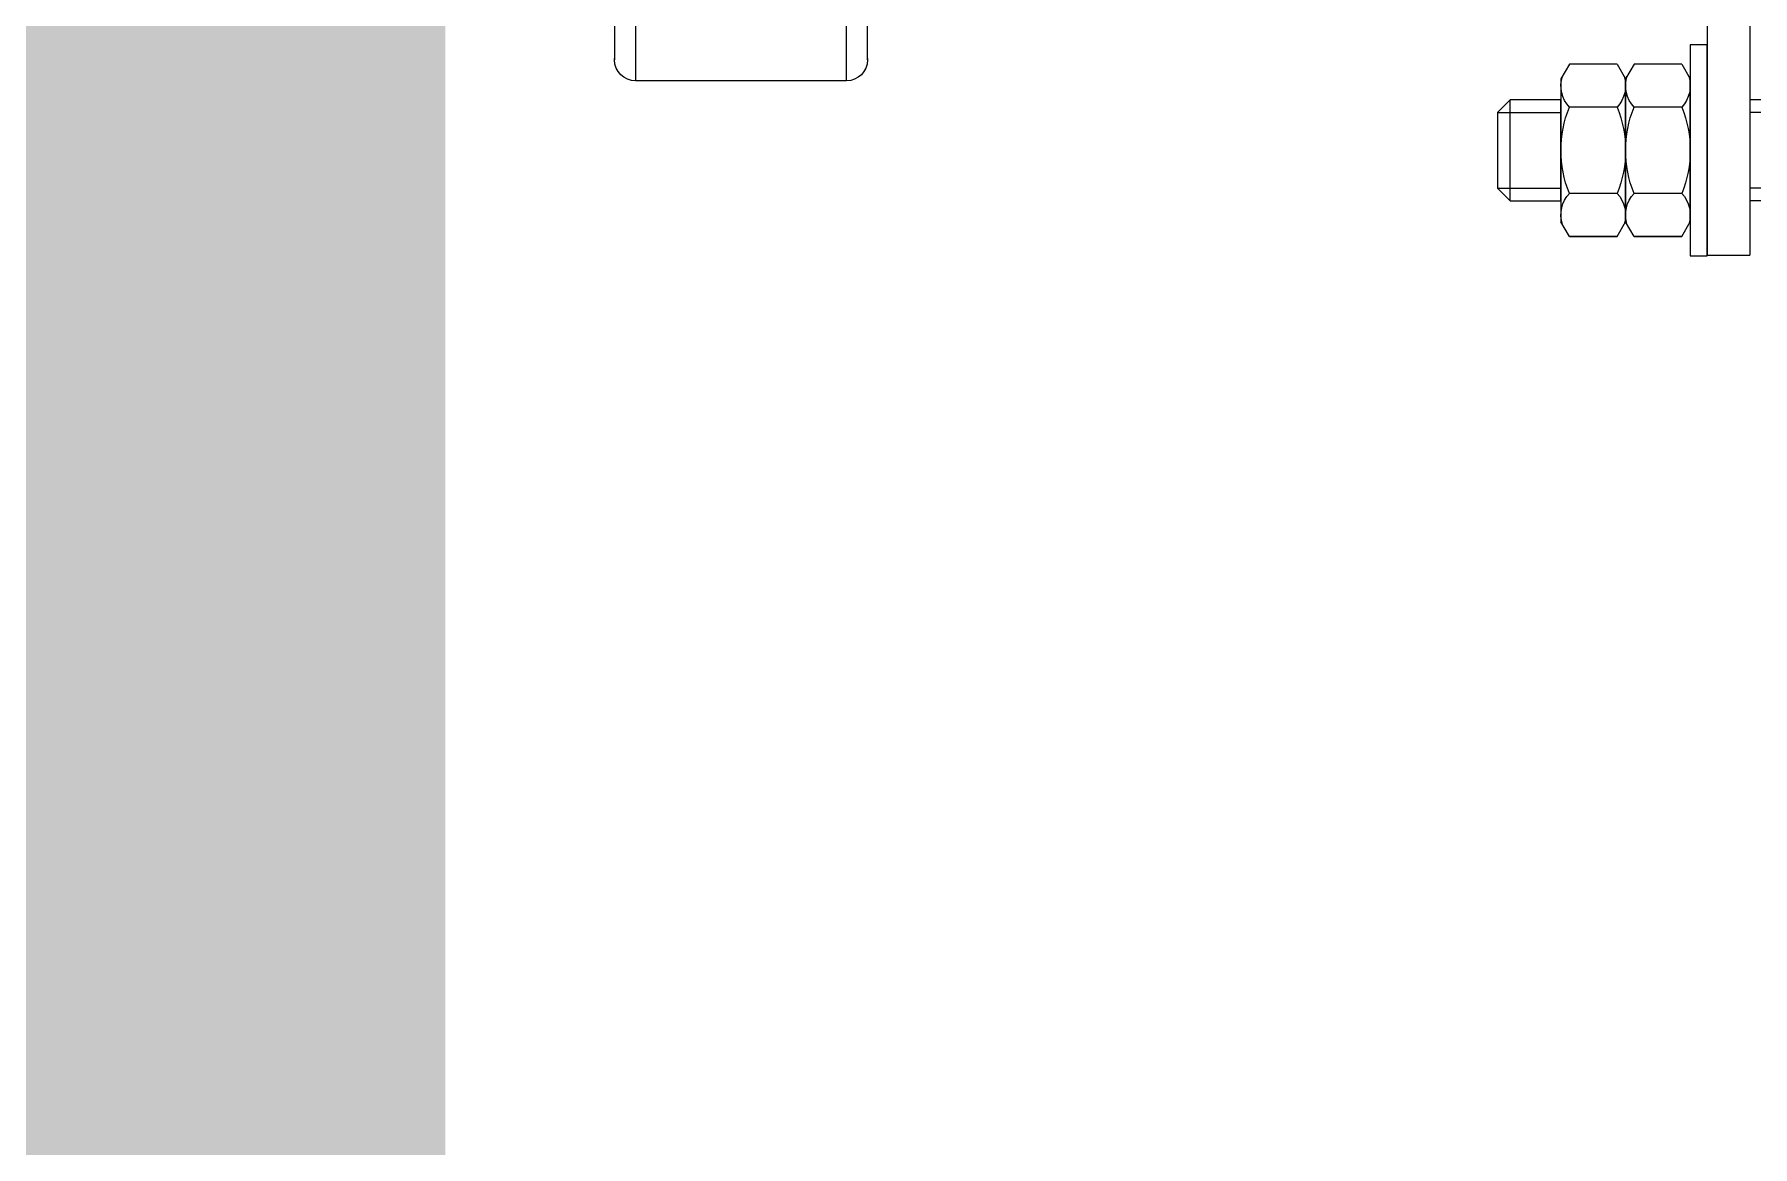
# Model space of a CAD drawing. Extents: x -3450 to 27857, y -1288 to 11880.
# Drawn here: x 918.71 to 963.49, y 241.07 to 270.06 of the extents above; entities that cross this region are included whole.
import ezdxf

# ---------------------------------------------------------------- set-up
doc = ezdxf.new("R2010")
doc.units = 0
doc.layers.add('188K-SM-03-F20-MECH-EQ-Y2257103$0$01-電力-CSA', color=1, linetype='Continuous')
doc.layers.add('188K-SM-03-F20-MECH-EQ-Y2257103$0$18P7-PCWR-20.7-PIPE', color=6, linetype='Continuous')

# ---------------------------------------------------------------- blocks, each defined once
blk = doc.blocks.new('188K-SM-03-F20-MECH-EQ-Y2257103$0$18P7-多耳-蝶閥-300A-上視-捷流')
at = {"linetype": 'Continuous'}
for p, q in [((202.5, 30), (231.04, 30)), ((202.5, 25), (236.04, 25)), ((236.04, -25), (236.04, 25)), ((236.04, -25), (204.15, -25)), ((231.04, -30), (202.5, -30))]:
    blk.add_line(p, q, dxfattribs=at)
for centre, radius, start, end in [((230.69, 25.18), 4.82, 85.8647, 89.9983), ((231.04, 25), 5, 0, 90), ((231.04, -25), 5, 270, 0), ((230.69, -25.18), 4.82, 270.0017, 274.1353)]:
    blk.add_arc(centre, radius, start, end, dxfattribs=at)
blk = doc.blocks.new('188K-SM-03-F20-MECH-EQ-Y2257103$0$300A-捷流蝶閥+派肯法蘭-上視')
blk.add_blockref('188K-SM-03-F20-MECH-EQ-Y2257103$0$18P7-多耳-蝶閥-300A-上視-捷流', (0, 0))
blk = doc.blocks.new('188K-SM-03-F20-MECH-EQ-Y2257103$0$SC-法蘭-300A-正視-派肯-(濾桶用))')
for p, q in [((45991.84, 66227.658), (45991.84, 66190.058)), ((45992.14, 66227.658), (45992.14, 66190.058)), ((45993.94, 66227.658), (45993.94, 66190.058)), ((45994.24, 66227.658), (45994.24, 66190.058)), ((46000.659, 66190.058), (45990.553, 66190.058)), ((45990.997, 66188.446), (45991.344, 66188.646)), ((45991.344, 66188.646), (45994.736, 66188.646)), ((45995.083, 66188.446), (45994.736, 66188.646)), ((45990.997, 66187.312), (45990.997, 66188.446)), ((45990.997, 66188.446), (45990.997, 66187.312)), ((45992.019, 66188.446), (45992.019, 66187.312)), ((45994.061, 66188.446), (45994.061, 66187.312)), ((45995.083, 66188.446), (45995.083, 66187.312)), ((45995.083, 66188.446), (45995.083, 66187.312)), ((45990.997, 66187.312), (45991.344, 66187.112)), ((45990.997, 66186.912), (45991.344, 66187.112)), ((45994.736, 66187.112), (45991.344, 66187.112)), ((45991.344, 66187.112), (45994.736, 66187.112)), ((45991.344, 66187.112), (45994.736, 66187.112)), ((45995.083, 66187.312), (45994.736, 66187.112)), ((45995.083, 66186.912), (45994.736, 66187.112)), ((45990.997, 66185.779), (45990.997, 66186.912)), ((45990.997, 66186.912), (45990.997, 66185.779)), ((45992.019, 66186.912), (45992.019, 66185.779)), ((45994.061, 66186.912), (45994.061, 66185.779)), ((45995.083, 66186.912), (45995.083, 66185.779)), ((45995.083, 66186.912), (45995.083, 66185.779)), ((45990.997, 66185.779), (45991.344, 66185.579)), ((45995.083, 66185.779), (45994.736, 66185.579)), ((45994.736, 66185.579), (45991.344, 66185.579)), ((45992.14, 66184.079), (45992.14, 66185.579)), ((45993.94, 66184.079), (45993.94, 66185.579)), ((45991.84, 66184.379), (45994.24, 66184.379))]:
    blk.add_line(p, q)
blk.add_lwpolyline([(46000.659, 66190.058), (46000.659, 66189.047), (45990.553, 66189.045), (45990.553, 66190.058)])
for points in [[(45990.54, 66188.646), (45990.54, 66189.046), (45995.54, 66189.046), (45995.54, 66188.646)], [(45991.84, 66184.379), (45991.84, 66185.579), (45994.24, 66185.579), (45994.24, 66184.379), (45993.94, 66184.079), (45992.14, 66184.079)]]:
    blk.add_lwpolyline(points, close=True)
for centre, radius, start, end in [((45991.508, 66187.894), 0.752, 47.2249, 107.2249), ((45993.04, 66185.938), 2.708, 67.8408, 112.1592), ((45994.572, 66187.894), 0.752, 72.7751, 132.7751), ((45991.508, 66187.864), 0.752, 252.7751, 312.7751), ((45991.508, 66186.36), 0.752, 47.2249, 107.2249), ((45993.04, 66189.82), 2.708, 247.8408, 292.1592), ((45993.04, 66184.405), 2.708, 67.8408, 112.1592), ((45994.572, 66187.864), 0.752, 227.2249, 287.2249), ((45994.572, 66186.36), 0.752, 72.7751, 132.7751), ((45991.508, 66186.331), 0.752, 252.7751, 312.7751), ((45993.04, 66188.287), 2.708, 247.8408, 292.1592), ((45994.572, 66186.331), 0.752, 227.2249, 287.2249)]:
    blk.add_arc(centre, radius, start, end)
blk = doc.blocks.new('188K-SM-03-F20-MECH-EQ-Y2257103$0$18P7-PCW-過濾桶配管')
at = {"layer": '188K-SM-03-F20-MECH-EQ-Y2257103$0$18P7-PCWR-20.7-PIPE', "xscale": 0.09999999999999992, "yscale": 0.09999999999999992, "zscale": 0.09999999999999992}
blk.add_blockref('188K-SM-03-F20-MECH-EQ-Y2257103$0$300A-捷流蝶閥+派肯法蘭-上視', (0, -38.687), dxfattribs=at)
at = {"layer": '188K-SM-03-F20-MECH-EQ-Y2257103$0$18P7-PCWR-20.7-PIPE', "rotation": 180}
blk.add_blockref('188K-SM-03-F20-MECH-EQ-Y2257103$0$SC-法蘭-300A-正視-派肯-(濾桶用))', (46018.29, 66127.451), dxfattribs=at)
blk = doc.blocks.new('188K-SM-03-F20-MECH-EQ-Y2257103')
at = {"layer": '188K-SM-03-F20-MECH-EQ-Y2257103$0$01-電力-CSA', "color": 217, "ltscale": 1000, "true_color": 0x93278f, "const_width": 80}
blk.add_lwpolyline([(889.419, 1795.566), (548.556, 1795.566), (548.556, 63.206), (889.419, 63.206)], close=True, dxfattribs=at)
at = {"layer": '188K-SM-03-F20-MECH-EQ-Y2257103$0$18P7-PCWR-20.7-PIPE', "xscale": -1.099104711986056, "yscale": 1.099104711986056, "zscale": 1.099104711986056, "rotation": 90}
blk.add_blockref('188K-SM-03-F20-MECH-EQ-Y2257103$0$18P7-PCW-過濾桶配管', (894.601, 294.795), dxfattribs=at)

msp = doc.modelspace()

# ---------------------------------------------------------------- block references
msp.add_blockref('188K-SM-03-F20-MECH-EQ-Y2257103', (0, 0))

doc.saveas('drawing.dxf')
